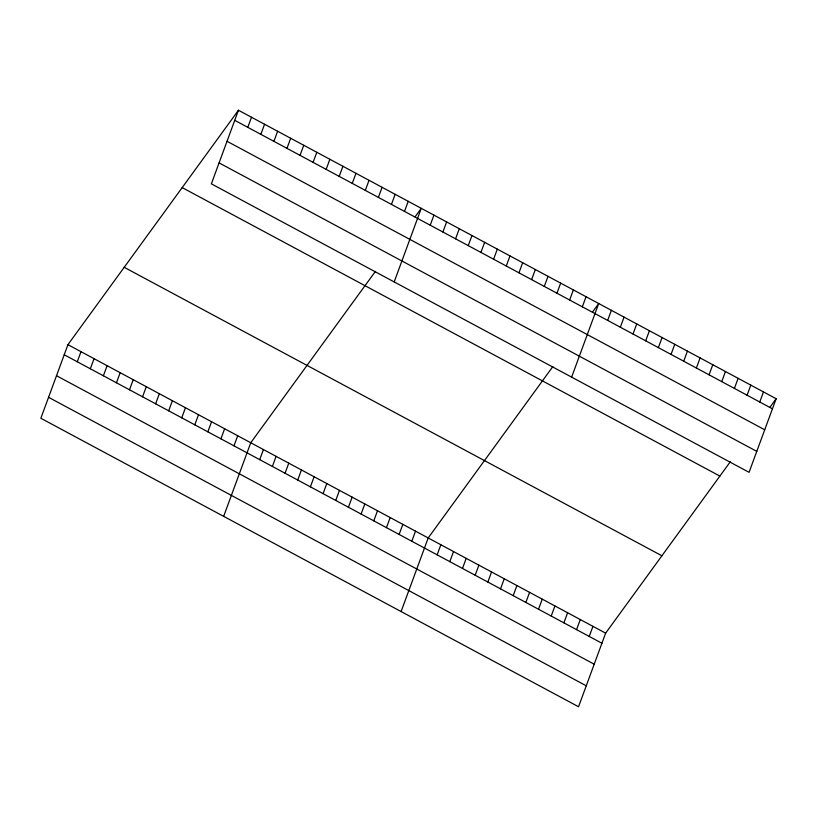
<?xml version="1.0" encoding="UTF-8"?>
<svg xmlns="http://www.w3.org/2000/svg" width="817" height="817" viewBox="0 0 817 817"><rect width="100%" height="100%" fill="white"/><g stroke="black" fill="none" stroke-linecap="round" stroke-linejoin="round"><path stroke-width="1.23" d="M238.452 110.244L211.368 183.845L749.066 472.328L776.15 398.727L238.452 110.244L67.934 344.672L40.85 418.273L578.548 706.756L605.632 633.155L730.296 461.768M77.278 361.768L80.985 351.678M90.33 368.773L94.047 358.683M103.391 375.779L107.109 365.689M116.453 382.785L120.16 372.695M129.505 389.791L133.222 379.701M142.566 396.796L146.284 386.707M247.796 127.34L251.513 117.25M155.628 403.802L159.335 393.712M260.858 134.345L264.565 124.255M168.68 410.808L172.397 400.718M273.92 141.351L277.627 131.261M181.742 417.814L185.459 407.724M286.971 148.357L290.689 138.267M194.803 424.82L198.511 414.73M300.033 155.363L303.74 145.273M207.855 431.825L211.572 421.735M313.095 162.369L316.802 152.279M220.917 438.831L224.634 428.741M326.146 169.374L329.864 159.284M233.979 445.837L237.686 435.747M339.208 176.38L342.915 166.29M223.664 516.354L250.748 442.753L375.422 271.367M352.27 183.386L355.977 173.296M259.714 459.644L263.421 449.554M365.322 190.392L369.039 180.302M272.388 466.446L276.095 456.356M378.383 197.397L382.09 187.307M285.062 473.247L288.769 463.157M391.445 204.403L395.152 194.313M297.735 480.049L301.442 469.959M404.497 211.409L408.214 201.319M310.409 486.84L314.116 476.75M394.192 281.926L421.266 208.325L415.016 216.924M323.083 493.642L326.79 483.552M430.232 225.216L433.939 215.126M335.756 500.443L339.463 490.353M442.906 232.018L446.613 221.928M348.43 507.245L352.137 497.155M455.58 238.819L459.297 228.729M361.104 514.046L364.821 503.956M468.253 245.621L471.971 235.531M373.777 520.848L377.495 510.758M480.927 252.422L484.644 242.332M386.451 527.649L390.169 517.559M493.601 259.224L497.318 249.124M399.125 534.441L402.842 524.351M506.274 266.015L509.992 255.925M411.799 541.242L415.516 531.152M518.948 272.817L522.666 262.727M401.106 611.555L428.19 537.954L552.854 366.567M531.622 279.618L535.339 269.528M437.146 554.845L440.863 544.755M544.296 286.42L548.013 276.33M449.82 561.647L453.537 551.557M556.969 293.221L560.687 283.131M462.493 568.448L466.211 558.358M569.653 300.023L573.36 289.933M475.177 575.25L478.885 565.16M582.327 306.824L586.034 296.724M487.851 582.041L491.558 571.951M571.634 377.127L598.708 303.526L592.458 312.125M500.525 588.843L504.232 578.753M607.674 320.417L611.382 310.327M513.199 595.644L516.906 585.554M620.348 327.219L624.055 317.129M525.872 602.446L529.579 592.356M633.022 334.02L636.729 323.93M538.546 609.247L542.253 599.157M645.696 340.822L649.403 330.732M551.22 616.049L554.927 605.959M658.369 347.623L662.076 337.533M563.893 622.85L567.601 612.76M671.043 354.415L674.76 344.325M576.567 629.641L580.284 619.552M683.717 361.216L687.434 351.126M589.241 636.443L592.958 626.353M696.39 368.018L700.108 357.928M709.064 374.819L712.781 364.729M721.738 381.621L725.455 371.531M734.412 388.422L738.129 378.332M747.085 395.224L750.803 385.134M759.759 402.015L763.476 391.925M769.9 407.326L776.15 398.727M234.745 120.334L772.433 408.817M227.024 141.29L764.722 429.783M219.079 162.889L756.777 451.372M182.181 187.604L719.879 476.086M124.204 267.312L661.903 555.795M67.934 344.672L605.632 633.155M64.216 354.762L601.915 643.245M56.506 375.718L594.204 664.201M48.56 397.307L586.259 685.8"/></g></svg>
